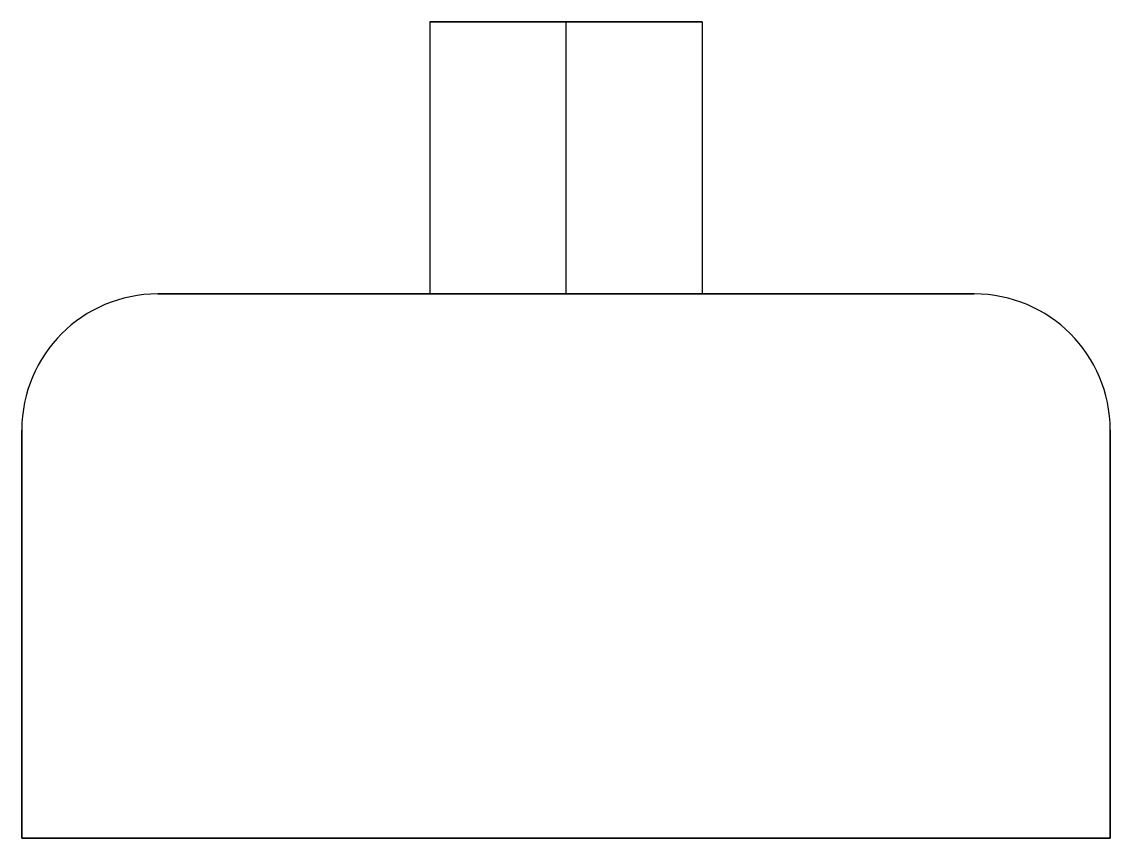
# Model space of a CAD drawing. Extents: x 0 to 8, y 0 to 6.
import ezdxf

# ---------------------------------------------------------------- set-up
doc = ezdxf.new("R2010")
doc.units = 0
doc.layers.get('0').update_dxf_attribs({"linetype": 'CONTINUOUS'})

# ---------------------------------------------------------------- blocks, each defined once
blk = doc.blocks.new('*U10')
at = {"color": 7}
for p, q in [((3, 6, 2), (3, 4, 2)), ((4, 6, 1), (4, 4, 1)), ((4, 6, 3), (4, 4, 3)), ((5, 6, 2), (5, 4, 2)), ((1, 4), (7, 4)), ((7, 4, 4), (1, 4, 4)), ((1, 4), (1, 4, 4)), ((1, 4), (1, 4, 4)), ((7, 4), (7, 4, 4)), ((7, 4), (7, 4, 4)), ((0, 0), (0, 3)), ((0, 3, 4), (0, 0, 4)), ((0, 3), (0, 3, 4)), ((0, 3), (0, 3, 4)), ((8, 3), (8, 0)), ((8, 3), (8, 3, 4)), ((8, 0, 4), (8, 3, 4)), ((8, 3), (8, 3, 4)), ((8, 0), (0, 0)), ((0, 0, 4), (8, 0, 4)), ((0, 0, 4), (0, 0)), ((8, 0), (8, 0, 4))]:
    blk.add_line(p, q, dxfattribs=at)
at = {"color": 7, "extrusion": (0, -1, 1e-16)}
for centre in [(4, 2, -6), (4, 2, -4)]:
    blk.add_circle(centre, 1, dxfattribs=at)
at = {"color": 7}
for centre, start, end in [((1, 3), 90, 180), ((1, 3, 4), 90, 180), ((7, 3), 360, 90), ((7, 3, 4), 360, 90)]:
    blk.add_arc(centre, 1, start, end, dxfattribs=at)

msp = doc.modelspace()

# ---------------------------------------------------------------- block references
msp.add_blockref('*U10', (0, 0))

doc.saveas('drawing.dxf')
